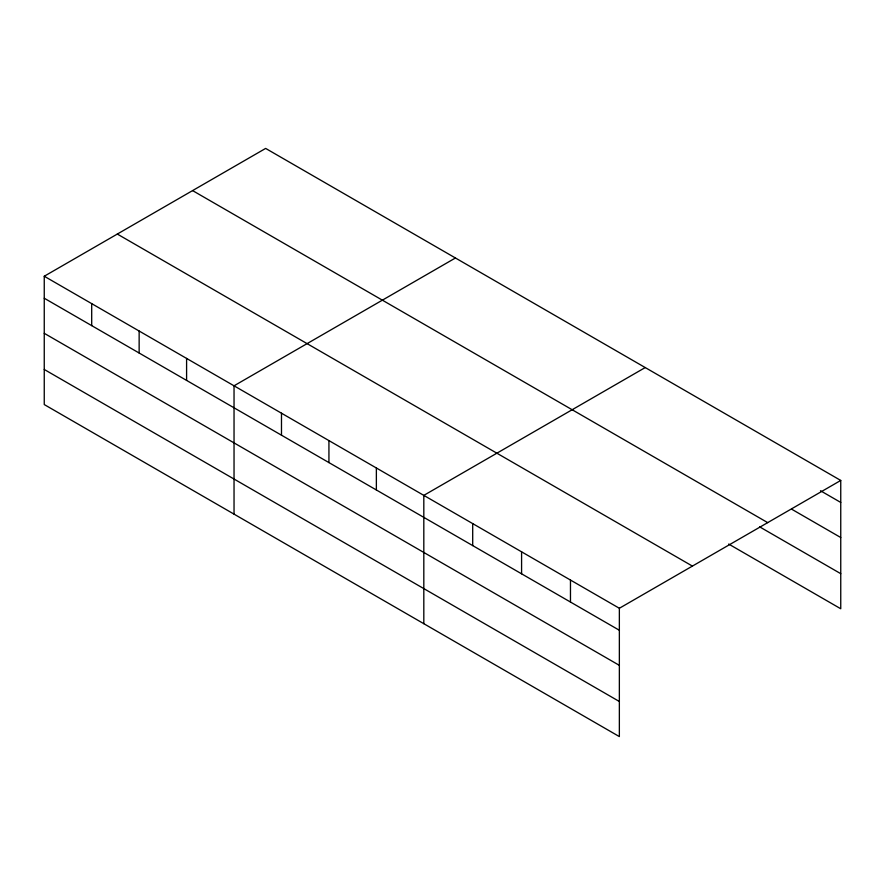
<?xml version="1.0" encoding="UTF-8"?>
<svg xmlns="http://www.w3.org/2000/svg" width="885" height="885" viewBox="0 0 885 885"><rect width="100%" height="100%" fill="white"/><g stroke="black" fill="none" stroke-linecap="round" stroke-linejoin="round"><path stroke-width="1.33" d="M44.25 276.242L619.356 608.272L619.356 736.586L44.25 404.556L44.25 276.242L265.644 148.415L840.75 480.444L840.75 608.758L728.676 544.054M455.432 257.989L234.038 385.805L234.038 514.119M645.209 367.563L423.815 495.379L423.815 623.693M619.356 608.272L840.75 480.444M820.483 490.744L840.75 502.437M791.865 509.306L840.75 537.527M192.587 190.596L767.693 522.626M759.673 526.874L840.75 573.679M117.307 234.06L692.413 566.09M44.25 298.234L619.356 630.264M44.25 333.313L619.356 665.354M44.25 369.465L619.356 701.495M570.471 580.051L570.471 602.043M521.586 551.82L521.586 573.812M472.701 523.599L472.701 545.591M376.368 467.988L376.368 489.98M328.932 440.597L328.932 462.589M281.485 413.195L281.485 435.188M186.591 358.414L186.591 380.406M139.144 331.023L139.144 353.015M91.697 303.632L91.697 325.625"/></g></svg>
